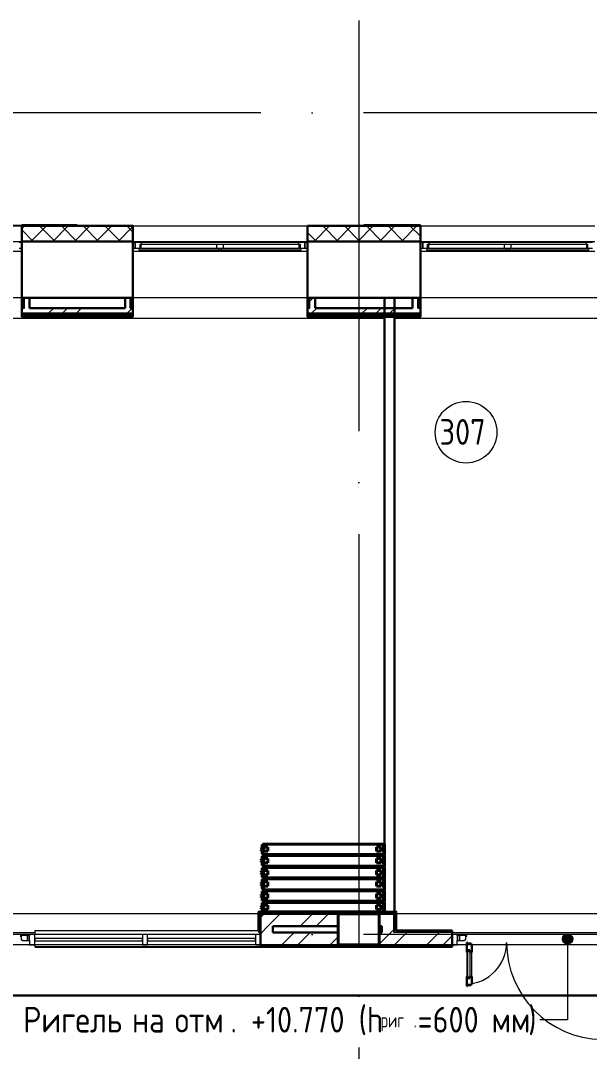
# Model space of a CAD drawing. Header units: millimetres. Extents: x -1073752 to 1436911, y -1379358 to 94781.
# Drawn here: x -1004975 to -999438, y -1123526 to -1113488 of the extents above; entities that cross this region are included whole.
import ezdxf

# ---------------------------------------------------------------- set-up
doc = ezdxf.new("R2010")
doc.units = ezdxf.units.MM
doc.linetypes.add('ADSK_Линия сетки', pattern=[25, 20, -2.5, 0, -2.5])
doc.linetypes.add('ADSK_Сверху', pattern=[450, 300, -150])
for name, color, linetype, lineweight in [('_ Окна', 7, 'Continuous', 9), ('Аннотация', 7, 'Continuous', 18), ('Витраж', 7, 'Continuous', 9), ('Двери', 252, 'Continuous', 9), ('лс', 5, 'Continuous', 30), ('Марки помещений', 7, 'Continuous', 20), ('Несущие колонны', 7, 'Continuous', 18), ('Обобщенные модели', 252, 'Continuous', 18), ('Ограждение', 252, 'Continuous', 9), ('Окна', 7, 'Continuous', 9), ('Оси', 252, 'Continuous', 9), ('Панели витража', 7, 'Continuous', 9), ('Стены внутренние', 7, 'Continuous', 18), ('Стены наружные', 7, 'Continuous', 18), ('Стены штриховка', 7, 'Continuous', 9)]:
    doc.layers.add(name, color=color, linetype=linetype, lineweight=lineweight)
doc.layers.add('Двери открывание', color=7, linetype='Continuous', lineweight=9, true_color=0xc0c0c0)
doc.layers.add('Линии', color=7, linetype='Continuous', lineweight=9, true_color=0x00a600)
doc.styles.add('GOST Common_2', font='', dxfattribs={"width": 0.9, "height": 250})
doc.styles.add('GOST Common_3', font='', dxfattribs={"height": 3.5})
doc.styles.get('GOST Common_2').set_extended_font_data('GOST type B')
doc.styles.get('GOST Common_3').set_extended_font_data('GOST 2.304 type A')

# ---------------------------------------------------------------- blocks, each defined once
blk = doc.blocks.new('3 этаж')
at = {"layer": 'Аннотация', "lineweight": 9, "true_color": 0x636466}
h = blk.add_hatch(color=251, dxfattribs=at)
edge = h.paths.add_edge_path()
edge.add_arc((302000, -9207), 50, 0, 360)
at = {"layer": '_ Окна', "color": 251, "true_color": 0x636466}
for p, q in [((296686, -2423), (296661, -2423)), ((296661, -2481), (296686, -2481)), ((297791, -2423), (297766, -2423)), ((297766, -2481), (297791, -2481)), ((297791, -2481), (297791, -2423)), ((299466, -2423), (299441, -2423)), ((299441, -2423), (299441, -2481)), ((299441, -2481), (299466, -2481)), ((300591, -2423), (300566, -2423)), ((300566, -2481), (300591, -2481)), ((300591, -2481), (300591, -2423))]:
    blk.add_line(p, q, dxfattribs=at)
at = {"layer": '_ Окна', "color": 251, "lineweight": 18, "true_color": 0x636466}
for p, q in [((297850, -2423), (297791, -2423)), ((297791, -2423), (297791, -2481)), ((297791, -2481), (297829, -2481)), ((297837, -2481), (297837, -2440)), ((297837, -2440), (297849, -2440)), ((297855, -2440), (297850, -2423)), ((299381, -2423), (299377, -2440)), ((299441, -2423), (299381, -2423)), ((299383, -2440), (299395, -2440)), ((299395, -2440), (299395, -2481)), ((299403, -2481), (299441, -2481)), ((299441, -2481), (299441, -2423)), ((300650, -2423), (300591, -2423)), ((300591, -2423), (300591, -2481)), ((300591, -2481), (300629, -2481)), ((300637, -2481), (300637, -2440)), ((300637, -2440), (300649, -2440)), ((300655, -2440), (300650, -2423)), ((302181, -2423), (302177, -2440)), ((302241, -2423), (302181, -2423)), ((302183, -2440), (302195, -2440)), ((302195, -2440), (302195, -2481)), ((302203, -2481), (302241, -2481))]:
    blk.add_line(p, q, dxfattribs=at)
at = {"layer": 'Аннотация', "color": 251, "lineweight": 9, "true_color": 0x636466}
for p, q in [((302000, -9207), (302000, -9993)), ((301735, -9993), (301728, -9993)), ((302000, -9993), (301735, -9993))]:
    blk.add_line(p, q, dxfattribs=at)
blk.add_circle((302000, -9207), 50, dxfattribs=at)
at = {"layer": 'Витраж', "color": 251, "lineweight": 18, "true_color": 0x636466, "extrusion": (0, 0, -1)}
for p, q in [((296811, -9163), (296761, -9163)), ((296761, -9163), (296761, -9173)), ((296761, -9223), (296761, -9263)), ((296811, -9263), (296811, -9163)), ((297911, -9163), (297861, -9163)), ((297861, -9163), (297861, -9263)), ((297911, -9263), (297911, -9163)), ((299011, -9163), (298961, -9163)), ((298961, -9163), (298961, -9263)), ((299011, -9263), (299011, -9163)), ((296761, -9263), (296811, -9263)), ((297861, -9263), (297911, -9263)), ((298961, -9263), (299011, -9263))]:
    blk.add_line(p, q, dxfattribs=at)
at = {"layer": 'Витраж', "color": 251, "true_color": 0x636466}
for p, q in [((297861, -9163), (296811, -9163)), ((298961, -9163), (297911, -9163)), ((297861, -9263), (296811, -9263)), ((298961, -9263), (297911, -9263))]:
    blk.add_line(p, q, dxfattribs=at)
at = {"layer": 'Витраж', "color": 251, "lineweight": 18, "true_color": 0x636466}
for p, q in [((300926, -9163), (300876, -9163)), ((300876, -9163), (300876, -9263)), ((300926, -9173), (300926, -9163)), ((300926, -9263), (300926, -9223)), ((300876, -9263), (300926, -9263))]:
    blk.add_line(p, q, dxfattribs=at)
at = {"layer": 'Двери', "color": 251, "true_color": 0x636466}
for p, q in [((296741, -9173), (296669, -9173)), ((296669, -9181), (296678, -9181)), ((296678, -9181), (296678, -9215)), ((296678, -9215), (296692, -9215)), ((296692, -9215), (296692, -9223)), ((296692, -9223), (296741, -9223)), ((296761, -9173), (296741, -9173)), ((296741, -9173), (296741, -9223)), ((296741, -9223), (296741, -9173)), ((296741, -9223), (296761, -9223)), ((296761, -9223), (296761, -9173)), ((300926, -9173), (300926, -9223)), ((300946, -9173), (300926, -9173)), ((300926, -9223), (300946, -9223)), ((300946, -9223), (300946, -9173)), ((301018, -9173), (300946, -9173)), ((300946, -9173), (300946, -9223)), ((300946, -9223), (300995, -9223)), ((300995, -9223), (300995, -9215)), ((300995, -9215), (301009, -9215)), ((301009, -9215), (301009, -9181)), ((301009, -9181), (301018, -9181)), ((301018, -9181), (301018, -9173)), ((301027, -9317), (301048, -9317)), ((301027, -9589), (301027, -9317)), ((301048, -9317), (301048, -9589)), ((301018, -9335), (301018, -9571)), ((301068, -9571), (301068, -9335)), ((301048, -9589), (301027, -9589))]:
    blk.add_line(p, q, dxfattribs=at)
at = {"layer": 'Двери', "color": 251, "lineweight": 30, "true_color": 0x636466}
for p, q in [((301026, -9241), (301018, -9241)), ((301018, -9241), (301018, -9335)), ((301026, -9250), (301026, -9241)), ((301060, -9250), (301026, -9250)), ((301027, -9317), (301027, -9335)), ((301048, -9317), (301027, -9317)), ((301048, -9335), (301048, -9317)), ((301060, -9259), (301060, -9250)), ((301068, -9259), (301060, -9259)), ((301068, -9335), (301068, -9259)), ((301027, -9335), (301018, -9335)), ((301068, -9335), (301048, -9335)), ((301018, -9571), (301018, -9665)), ((301027, -9571), (301018, -9571)), ((301027, -9589), (301027, -9571)), ((301048, -9589), (301027, -9589)), ((301048, -9571), (301048, -9589)), ((301068, -9571), (301048, -9571)), ((301068, -9647), (301068, -9571)), ((301018, -9665), (301026, -9665)), ((301026, -9665), (301026, -9656)), ((301026, -9656), (301060, -9656)), ((301060, -9656), (301060, -9647)), ((301060, -9647), (301068, -9647))]:
    blk.add_line(p, q, dxfattribs=at)
at = {"layer": 'Двери открывание', "color": 251, "true_color": 0x636466}
for centre, radius, start, end in [((301000, -9241), 406, 272.541, 0), ((302352, -9241), 946, 180, 268.9097)]:
    blk.add_arc(centre, radius, start, end, dxfattribs=at)
at = {"layer": 'Линии', "color": 251, "linetype": 'ADSK_Сверху', "ltscale": 200, "true_color": 0x636466}
for p, q in [((305351, -8963), (294531, -8963)), ((305351, -9263), (294531, -9263))]:
    blk.add_line(p, q, dxfattribs=at)
at = {"layer": 'Марки помещений', "color": 251, "true_color": 0x636466}
blk.add_circle((301011, -4272), 300, dxfattribs=at)
at = {"layer": 'Несущие колонны', "color": 251, "lineweight": 40, "true_color": 0x636466}
for p, q in [((299766, -8963), (300166, -8963)), ((299766, -9263), (299766, -8963)), ((300166, -8963), (299766, -8963)), ((299766, -8963), (299766, -9143)), ((300166, -8963), (300166, -9263)), ((300166, -9143), (300166, -8963)), ((300166, -9263), (299766, -9263)), ((299766, -9263), (300166, -9263))]:
    blk.add_line(p, q, dxfattribs=at)
at = {"layer": 'Несущие колонны', "color": 251, "true_color": 0x636466}
for p, q in [((299766, -9143), (299766, -9263)), ((300166, -9263), (300166, -9143))]:
    blk.add_line(p, q, dxfattribs=at)
at = {"layer": 'Обобщенные модели', "color": 251, "lineweight": 40, "true_color": 0x636466}
for p, q in [((299027, -8318), (299016, -8318)), ((299016, -8318), (299016, -8324)), ((299016, -8324), (299022, -8324)), ((299022, -8324), (299022, -8342)), ((299027, -8289), (299027, -8318)), ((299039, -8289), (299027, -8289)), ((300216, -8283), (299033, -8283)), ((299033, -8283), (299033, -8383)), ((299033, -8371), (299033, -8295)), ((299033, -8295), (299039, -8295)), ((299039, -8295), (299039, -8289)), ((299039, -8313), (299039, -8353)), ((299080, -8313), (299039, -8313)), ((299080, -8353), (299080, -8313)), ((300140, -8313), (300140, -8353)), ((300181, -8313), (300140, -8313)), ((300181, -8353), (300181, -8313)), ((300216, -8313), (300192, -8313)), ((300192, -8313), (300192, -8353)), ((300216, -8383), (300216, -8283)), ((300216, -8353), (300216, -8313)), ((299022, -8342), (299016, -8342)), ((299016, -8342), (299016, -8348)), ((299016, -8348), (299027, -8348)), ((299027, -8429), (299016, -8429)), ((299016, -8429), (299016, -8435)), ((299027, -8348), (299027, -8377)), ((299027, -8377), (299039, -8377)), ((299027, -8400), (299027, -8429)), ((299039, -8400), (299027, -8400)), ((299039, -8371), (299033, -8371)), ((299033, -8383), (300216, -8383)), ((300216, -8394), (299033, -8394)), ((299033, -8394), (299033, -8499)), ((299033, -8482), (299033, -8406)), ((299033, -8406), (299039, -8406)), ((299039, -8353), (299080, -8353)), ((299039, -8377), (299039, -8371)), ((299039, -8406), (299039, -8400)), ((299039, -8424), (299039, -8464)), ((299080, -8424), (299039, -8424)), ((299080, -8464), (299080, -8424)), ((300140, -8353), (300181, -8353)), ((300140, -8424), (300140, -8464)), ((300181, -8424), (300140, -8424)), ((300181, -8464), (300181, -8424)), ((300192, -8353), (300216, -8353)), ((300216, -8424), (300192, -8424)), ((300192, -8424), (300192, -8464)), ((300216, -8499), (300216, -8394)), ((300216, -8464), (300216, -8424)), ((299016, -8435), (299022, -8435)), ((299022, -8453), (299016, -8453)), ((299016, -8453), (299016, -8459)), ((299016, -8459), (299027, -8459)), ((299022, -8435), (299022, -8453)), ((299027, -8459), (299027, -8488)), ((299027, -8488), (299039, -8488)), ((299027, -8517), (299027, -8546)), ((299039, -8517), (299027, -8517)), ((299039, -8482), (299033, -8482)), ((299033, -8499), (300216, -8499)), ((300216, -8511), (299033, -8511)), ((299033, -8511), (299033, -8610)), ((299033, -8599), (299033, -8523)), ((299033, -8523), (299039, -8523)), ((299039, -8464), (299080, -8464)), ((299039, -8488), (299039, -8482)), ((299039, -8523), (299039, -8517)), ((300140, -8464), (300181, -8464)), ((300192, -8464), (300216, -8464)), ((300216, -8610), (300216, -8511)), ((299027, -8546), (299016, -8546)), ((299016, -8546), (299016, -8552)), ((299016, -8552), (299022, -8552)), ((299022, -8570), (299016, -8570)), ((299016, -8570), (299016, -8575)), ((299016, -8575), (299027, -8575)), ((299022, -8552), (299022, -8570)), ((299027, -8575), (299027, -8605)), ((299027, -8605), (299039, -8605)), ((299027, -8628), (299027, -8657)), ((299039, -8628), (299027, -8628)), ((299039, -8599), (299033, -8599)), ((299033, -8610), (300216, -8610)), ((300216, -8622), (299033, -8622)), ((299033, -8622), (299033, -8727)), ((299039, -8540), (299039, -8581)), ((299080, -8540), (299039, -8540)), ((299039, -8581), (299080, -8581)), ((299039, -8605), (299039, -8599)), ((299039, -8634), (299039, -8628)), ((299080, -8581), (299080, -8540)), ((300140, -8540), (300140, -8581)), ((300181, -8540), (300140, -8540)), ((300140, -8581), (300181, -8581)), ((300181, -8581), (300181, -8540)), ((300216, -8540), (300192, -8540)), ((300192, -8540), (300192, -8581)), ((300192, -8581), (300216, -8581)), ((300216, -8581), (300216, -8540)), ((300216, -8727), (300216, -8622)), ((299027, -8657), (299016, -8657)), ((299016, -8657), (299016, -8663)), ((299016, -8663), (299022, -8663)), ((299022, -8681), (299016, -8681)), ((299016, -8681), (299016, -8686)), ((299016, -8686), (299027, -8686)), ((299022, -8663), (299022, -8681)), ((299027, -8686), (299027, -8716)), ((299027, -8716), (299039, -8716)), ((299033, -8710), (299033, -8634)), ((299033, -8634), (299039, -8634)), ((299039, -8710), (299033, -8710)), ((299033, -8727), (300216, -8727)), ((299039, -8651), (299039, -8692)), ((299080, -8651), (299039, -8651)), ((299039, -8692), (299080, -8692)), ((299039, -8716), (299039, -8710)), ((299080, -8692), (299080, -8651)), ((300140, -8651), (300140, -8692)), ((300181, -8651), (300140, -8651)), ((300140, -8692), (300181, -8692)), ((300181, -8692), (300181, -8651)), ((300216, -8651), (300192, -8651)), ((300192, -8651), (300192, -8692)), ((300192, -8692), (300216, -8692)), ((300216, -8692), (300216, -8651)), ((299027, -8774), (299016, -8774)), ((299016, -8774), (299016, -8780)), ((299016, -8780), (299022, -8780)), ((299022, -8797), (299016, -8797)), ((299016, -8797), (299016, -8803)), ((299016, -8803), (299027, -8803)), ((299022, -8780), (299022, -8797)), ((299027, -8745), (299027, -8774)), ((299039, -8745), (299027, -8745)), ((299027, -8803), (299027, -8832)), ((299027, -8832), (299039, -8832)), ((300216, -8739), (299033, -8739)), ((299033, -8739), (299033, -8838)), ((299033, -8827), (299033, -8751)), ((299033, -8751), (299039, -8751)), ((299039, -8827), (299033, -8827)), ((299039, -8751), (299039, -8745)), ((299039, -8768), (299039, -8809)), ((299080, -8768), (299039, -8768)), ((299039, -8809), (299080, -8809)), ((299039, -8832), (299039, -8827)), ((299080, -8809), (299080, -8768)), ((300140, -8768), (300140, -8809)), ((300181, -8768), (300140, -8768)), ((300140, -8809), (300181, -8809)), ((300181, -8809), (300181, -8768)), ((300216, -8768), (300192, -8768)), ((300192, -8768), (300192, -8809)), ((300192, -8809), (300216, -8809)), ((300216, -8838), (300216, -8739)), ((300216, -8809), (300216, -8768)), ((299027, -8885), (299016, -8885)), ((299016, -8885), (299016, -8891)), ((299016, -8891), (299022, -8891)), ((299022, -8908), (299016, -8908)), ((299016, -8908), (299016, -8914)), ((299016, -8914), (299027, -8914)), ((299022, -8891), (299022, -8908)), ((299027, -8856), (299027, -8885)), ((299039, -8856), (299027, -8856)), ((299027, -8914), (299027, -8943)), ((299033, -8838), (300216, -8838)), ((300216, -8850), (299033, -8850)), ((299033, -8850), (299033, -8943)), ((299033, -8938), (299033, -8862)), ((299033, -8862), (299039, -8862)), ((299039, -8862), (299039, -8856)), ((299039, -8879), (299039, -8920)), ((299080, -8879), (299039, -8879)), ((299039, -8920), (299080, -8920)), ((299080, -8920), (299080, -8879)), ((300140, -8879), (300140, -8920)), ((300181, -8879), (300140, -8879)), ((300140, -8920), (300181, -8920)), ((300181, -8920), (300181, -8879)), ((300216, -8879), (300192, -8879)), ((300192, -8879), (300192, -8920)), ((300192, -8920), (300216, -8920)), ((300216, -8943), (300216, -8850)), ((300216, -8920), (300216, -8879)), ((299027, -8943), (299039, -8943)), ((299039, -8938), (299033, -8938)), ((299033, -8943), (300216, -8943)), ((299039, -8943), (299039, -8938))]:
    blk.add_line(p, q, dxfattribs=at)
at = {"layer": 'Ограждение', "color": 251, "true_color": 0x636466}
for p, q in [((296686, -2513), (294986, -2513)), ((299466, -2513), (297766, -2513)), ((302266, -2513), (300566, -2513)), ((296686, -2963), (294988, -2963)), ((299466, -2963), (297766, -2963)), ((302266, -2963), (300566, -2963)), ((300216, -3163), (294993, -3163)), ((296686, -3163), (294993, -3163)), ((296686, -3148), (296686, -3163)), ((297766, -3163), (297766, -3148)), ((299466, -3163), (297766, -3163)), ((299466, -3148), (299466, -3163)), ((305331, -3163), (300316, -3163)), ((300566, -3163), (300566, -3148)), ((302266, -3163), (300566, -3163)), ((298991, -8943), (298986, -8938)), ((298986, -8938), (298986, -9123)), ((299027, -8938), (298986, -8938)), ((300336, -8938), (300316, -8938)), ((300331, -8943), (300336, -8938)), ((300336, -9123), (300336, -8938)), ((296816, -9288), (296816, -9283)), ((296816, -9288), (300876, -9288)), ((300876, -9283), (300876, -9288))]:
    blk.add_line(p, q, dxfattribs=at)
at = {"layer": 'Окна', "color": 251, "true_color": 0x636466}
for p, q in [((297829, -2481), (298601, -2481)), ((297829, -2498), (297829, -2481)), ((298601, -2498), (297829, -2498)), ((297849, -2440), (298581, -2440)), ((297849, -2481), (297849, -2440)), ((299381, -2423), (297850, -2423)), ((298581, -2440), (298651, -2440)), ((298581, -2440), (298581, -2481)), ((298601, -2481), (298631, -2481)), ((298601, -2481), (298601, -2498)), ((298631, -2498), (298601, -2498)), ((298631, -2481), (299403, -2481)), ((298631, -2498), (298631, -2481)), ((299403, -2498), (298631, -2498)), ((298651, -2440), (299383, -2440)), ((298651, -2481), (298651, -2440)), ((299383, -2440), (299383, -2481)), ((299403, -2481), (299403, -2498)), ((300629, -2481), (301401, -2481)), ((300629, -2498), (300629, -2481)), ((301401, -2498), (300629, -2498)), ((300649, -2440), (301381, -2440)), ((300649, -2481), (300649, -2440)), ((302181, -2423), (300650, -2423)), ((301381, -2440), (301451, -2440)), ((301381, -2440), (301381, -2481)), ((301401, -2481), (301431, -2481)), ((301401, -2481), (301401, -2498)), ((301431, -2498), (301401, -2498)), ((301431, -2481), (302203, -2481)), ((301431, -2498), (301431, -2481)), ((302203, -2498), (301431, -2498)), ((301451, -2440), (302183, -2440)), ((301451, -2481), (301451, -2440)), ((302183, -2440), (302183, -2481)), ((302203, -2481), (302203, -2498))]:
    blk.add_line(p, q, dxfattribs=at)
at = {"layer": 'Оси', "color": 251, "linetype": 'ADSK_Линия сетки', "ltscale": 200, "true_color": 0x636466}
for p, q in [((299966, -263), (299966, -31390)), ((314013, -1163), (237074, -1163)), ((314013, -2963), (237074, -2963)), ((314013, -9163), (237074, -9163))]:
    blk.add_line(p, q, dxfattribs=at)
at = {"layer": 'Панели витража', "color": 251, "lineweight": 18, "true_color": 0x636466}
for p, q in [((297861, -9201), (296811, -9201)), ((296811, -9201), (296811, -9226)), ((296811, -9226), (297861, -9226)), ((297861, -9226), (297861, -9201)), ((298961, -9201), (297911, -9201)), ((297911, -9201), (297911, -9226)), ((297911, -9226), (298961, -9226)), ((298961, -9226), (298961, -9201))]:
    blk.add_line(p, q, dxfattribs=at)
at = {"layer": 'Стены внутренние', "color": 251, "true_color": 0x636466}
for p, q in [((294986, -2261), (296686, -2261)), ((297766, -2261), (299466, -2261)), ((300566, -2261), (302266, -2261)), ((294986, -2413), (296686, -2413)), ((297766, -2413), (299466, -2413)), ((300566, -2413), (302266, -2413))]:
    blk.add_line(p, q, dxfattribs=at)
at = {"layer": 'Стены внутренние', "color": 251, "lineweight": 30, "true_color": 0x636466}
for p, q in [((296686, -2261), (296686, -2963)), ((297766, -2261), (297226, -2261)), ((297766, -2963), (297766, -2261)), ((299466, -2261), (299466, -2963)), ((300566, -2261), (299466, -2261)), ((300566, -2963), (300566, -2261)), ((297766, -2413), (296686, -2413)), ((300566, -2413), (299466, -2413)), ((296761, -2963), (297691, -2963)), ((299541, -2963), (300491, -2963))]:
    blk.add_line(p, q, dxfattribs=at)
at = {"layer": 'Стены внутренние', "color": 251, "linetype": 'Continuous', "lineweight": 9, "true_color": 0x636466}
for p, q in [((296686, -2299), (296688, -2299)), ((296688, -2289), (296713, -2263)), ((296796, -2413), (296688, -2305)), ((296707, -2263), (296706, -2261)), ((296775, -2413), (296925, -2263)), ((297009, -2413), (296859, -2263)), ((296987, -2413), (297137, -2263)), ((297221, -2413), (297071, -2263)), ((297176, -2263), (297175, -2261)), ((297199, -2413), (297349, -2263)), ((297433, -2413), (297283, -2263)), ((297411, -2413), (297561, -2263)), ((297645, -2413), (297495, -2263)), ((297624, -2413), (297764, -2273)), ((297680, -2261), (297679, -2263)), ((297764, -2320), (297707, -2263)), ((297763, -2263), (297762, -2261)), ((297766, -2268), (297764, -2265)), ((299468, -2266), (299471, -2263)), ((299533, -2413), (299683, -2263)), ((299766, -2413), (299616, -2263)), ((299745, -2413), (299895, -2263)), ((299978, -2413), (299828, -2263)), ((299957, -2413), (300107, -2263)), ((300191, -2413), (300041, -2263)), ((300169, -2413), (300319, -2263)), ((300403, -2413), (300253, -2263)), ((300381, -2413), (300531, -2263)), ((300566, -2364), (300465, -2263)), ((300496, -2261), (300494, -2263)), ((299554, -2413), (299468, -2327))]:
    blk.add_line(p, q, dxfattribs=at)
at = {"layer": 'Стены наружные', "color": 251, "true_color": 0x636466}
for p, q in [((294986, -2256), (296686, -2256)), ((297226, -2256), (297766, -2256)), ((297766, -2256), (297766, -2261)), ((296811, -9123), (296811, -9163)), ((296811, -9123), (298991, -9123)), ((295211, -9143), (296811, -9143)), ((299766, -9263), (299766, -9143)), ((300166, -9143), (300166, -9263)), ((300876, -9143), (302476, -9143)), ((296761, -9263), (296669, -9263)), ((296811, -9263), (296811, -9283)), ((299011, -9283), (296811, -9283)), ((301018, -9263), (300926, -9263)), ((302284, -9263), (301068, -9263))]:
    blk.add_line(p, q, dxfattribs=at)
at = {"layer": 'Стены наружные', "color": 251, "lineweight": 30, "true_color": 0x636466}
for p, q in [((297226, -2256), (296686, -2256)), ((296686, -2256), (296686, -2261)), ((296686, -2261), (297226, -2261)), ((297226, -2261), (297226, -2256)), ((300566, -2256), (300016, -2256)), ((300016, -2256), (300016, -2261)), ((300566, -2261), (300566, -2256)), ((296686, -2963), (296686, -3148)), ((296761, -2963), (296686, -2963)), ((296761, -3063), (296761, -2963)), ((297691, -2963), (297691, -3063)), ((297766, -2963), (297691, -2963)), ((297766, -3148), (297766, -2963)), ((299466, -2963), (299466, -3148)), ((299541, -2963), (299466, -2963)), ((299541, -3063), (299541, -2963)), ((300216, -2963), (300216, -8948)), ((300316, -8948), (300316, -2963)), ((300491, -2963), (300491, -3063)), ((300566, -2963), (300491, -2963)), ((300566, -3148), (300566, -2963)), ((297691, -3063), (296761, -3063)), ((300491, -3063), (299541, -3063)), ((296686, -3148), (297766, -3148)), ((299466, -3148), (300566, -3148)), ((300331, -8943), (298991, -8943)), ((298991, -8943), (298991, -9128)), ((300326, -8948), (298996, -8948)), ((298996, -9143), (298996, -8948)), ((299011, -8963), (300311, -8963)), ((299011, -9283), (299011, -8963)), ((299766, -9083), (299766, -8963)), ((300166, -8963), (300166, -9083)), ((300311, -9143), (300311, -8963)), ((300326, -9128), (300326, -8948)), ((300331, -9123), (300331, -8943)), ((298991, -9128), (298996, -9128)), ((299131, -9083), (299766, -9083)), ((299131, -9143), (299131, -9083)), ((300166, -9083), (300191, -9083)), ((300191, -9083), (300191, -9143)), ((300876, -9123), (300331, -9123)), ((300876, -9283), (300876, -9123)), ((298996, -9143), (299011, -9143)), ((299766, -9143), (299131, -9143)), ((300191, -9143), (300166, -9143)), ((299011, -9283), (300876, -9283)), ((300166, -9263), (299766, -9263))]:
    blk.add_line(p, q, dxfattribs=at)
at = {"layer": 'Стены наружные', "color": 251, "linetype": 'Continuous', "lineweight": 9, "true_color": 0x636466}
for p, q in [((296706, -2261), (296706, -2261)), ((297175, -2261), (297172, -2256)), ((300498, -2256), (300496, -2261)), ((299491, -2994), (299522, -2963)), ((296947, -3113), (296997, -3063)), ((297082, -3113), (297132, -3063)), ((297217, -3113), (297267, -3063)), ((297710, -3113), (297760, -3063)), ((299507, -3113), (299557, -3063)), ((300000, -3113), (300050, -3063)), ((300135, -3113), (300185, -3063)), ((300270, -3113), (300320, -3063)), ((296686, -3138), (296699, -3126)), ((296699, -3126), (296711, -3113)), ((296747, -3148), (296752, -3143)), ((296818, -3148), (296823, -3143)), ((296889, -3148), (296894, -3143)), ((296894, -3143), (296899, -3138)), ((296899, -3138), (296911, -3126)), ((296911, -3126), (296924, -3113)), ((296959, -3148), (296964, -3143)), ((297030, -3148), (297035, -3143)), ((297101, -3148), (297106, -3143)), ((297111, -3138), (297123, -3126)), ((297123, -3126), (297136, -3113)), ((297171, -3148), (297176, -3143)), ((297242, -3148), (297247, -3143)), ((297313, -3148), (297318, -3143)), ((297318, -3143), (297323, -3138)), ((297323, -3138), (297335, -3126)), ((297335, -3126), (297348, -3113)), ((297384, -3148), (297389, -3143)), ((297454, -3148), (297459, -3143)), ((297525, -3148), (297530, -3143)), ((297535, -3138), (297548, -3126)), ((297548, -3126), (297560, -3113)), ((297596, -3148), (297601, -3143)), ((297666, -3148), (297671, -3143)), ((297737, -3148), (297742, -3143)), ((297742, -3143), (297747, -3138)), ((297747, -3138), (297760, -3126)), ((297760, -3126), (297766, -3120)), ((299466, -3117), (299469, -3113)), ((299505, -3148), (299510, -3143)), ((299576, -3148), (299581, -3143)), ((299646, -3148), (299651, -3143)), ((299656, -3138), (299669, -3126)), ((299669, -3126), (299681, -3113)), ((299717, -3148), (299722, -3143)), ((299788, -3148), (299793, -3143)), ((299858, -3148), (299863, -3143)), ((299863, -3143), (299868, -3138)), ((299868, -3138), (299881, -3126)), ((299881, -3126), (299893, -3113)), ((299929, -3148), (299934, -3143)), ((300000, -3148), (300005, -3143)), ((300071, -3148), (300076, -3143)), ((300081, -3138), (300093, -3126)), ((300093, -3126), (300106, -3113)), ((300141, -3148), (300146, -3143)), ((300212, -3148), (300217, -3143)), ((300283, -3148), (300288, -3143)), ((300288, -3143), (300293, -3138)), ((300293, -3138), (300305, -3126)), ((300305, -3126), (300318, -3113)), ((300353, -3148), (300358, -3143)), ((300424, -3148), (300429, -3143)), ((300495, -3148), (300500, -3143)), ((300505, -3138), (300517, -3126)), ((300517, -3126), (300530, -3113)), ((300566, -3148), (300566, -3148)), ((298991, -8966), (298996, -8961)), ((298991, -9037), (298996, -9032)), ((299008, -8948), (299013, -8943)), ((299011, -8997), (299044, -8963)), ((299079, -8948), (299084, -8943)), ((299082, -9083), (299202, -8963)), ((299135, -8963), (299150, -8948)), ((299150, -8948), (299155, -8943)), ((299220, -8948), (299225, -8943)), ((299291, -8948), (299296, -8943)), ((299362, -8948), (299367, -8943)), ((299396, -9083), (299516, -8963)), ((299432, -8948), (299437, -8943)), ((299503, -8948), (299508, -8943)), ((299553, -9083), (299673, -8963)), ((299559, -8963), (299574, -8948)), ((299574, -8948), (299579, -8943)), ((299645, -8948), (299650, -8943)), ((299715, -8948), (299720, -8943)), ((299786, -8948), (299791, -8943)), ((299857, -8948), (299862, -8943)), ((299927, -8948), (299932, -8943)), ((299983, -8963), (299998, -8948)), ((299998, -8948), (300003, -8943)), ((300069, -8948), (300074, -8943)), ((300140, -8948), (300145, -8943)), ((300210, -8948), (300215, -8943)), ((300281, -8948), (300286, -8943)), ((300326, -8974), (300331, -8969)), ((298991, -9107), (298996, -9102)), ((298996, -9102), (299011, -9087)), ((299022, -9143), (299082, -9083)), ((300279, -9143), (300311, -9111)), ((300311, -9060), (300326, -9045)), ((300326, -9045), (300331, -9040)), ((300326, -9116), (300331, -9111)), ((300384, -9128), (300389, -9123)), ((300455, -9128), (300460, -9123)), ((300525, -9128), (300530, -9123)), ((300596, -9128), (300601, -9123)), ((300652, -9143), (300667, -9128)), ((300667, -9128), (300672, -9123)), ((300737, -9128), (300742, -9123)), ((300808, -9128), (300813, -9123)), ((299011, -9154), (299022, -9143)), ((299216, -9263), (299336, -9143)), ((299373, -9263), (299493, -9143)), ((299687, -9263), (299766, -9185)), ((300166, -9257), (300279, -9143)), ((300316, -9263), (300436, -9143)), ((300630, -9263), (300750, -9143)), ((300787, -9263), (300876, -9175)), ((299027, -9283), (299032, -9278)), ((299097, -9283), (299102, -9278)), ((299168, -9283), (299173, -9278)), ((299239, -9283), (299244, -9278)), ((299244, -9278), (299259, -9263)), ((299310, -9283), (299315, -9278)), ((299380, -9283), (299385, -9278)), ((299451, -9283), (299456, -9278)), ((299522, -9283), (299527, -9278)), ((299592, -9283), (299597, -9278)), ((299663, -9283), (299668, -9278)), ((299668, -9278), (299683, -9263)), ((299734, -9283), (299739, -9278)), ((299805, -9283), (299810, -9278)), ((299875, -9283), (299880, -9278)), ((299946, -9283), (299951, -9278)), ((300017, -9283), (300022, -9278)), ((300087, -9283), (300092, -9278)), ((300092, -9278), (300107, -9263)), ((300158, -9283), (300163, -9278)), ((300229, -9283), (300234, -9278)), ((300300, -9283), (300305, -9278)), ((300370, -9283), (300375, -9278)), ((300441, -9283), (300446, -9278)), ((300512, -9283), (300517, -9278)), ((300517, -9278), (300532, -9263)), ((300582, -9283), (300587, -9278)), ((300653, -9283), (300658, -9278)), ((300724, -9283), (300729, -9278)), ((300795, -9283), (300800, -9278)), ((300865, -9283), (300870, -9278))]:
    blk.add_line(p, q, dxfattribs=at)
at = {"layer": 'Стены штриховка', "color": 251, "true_color": 0x636466}
for p, q in [((297764, -2263), (296688, -2263)), ((296688, -2263), (296688, -2337)), ((297764, -2337), (297764, -2263)), ((300564, -2263), (299468, -2263)), ((299468, -2263), (299468, -2337)), ((300564, -2337), (300564, -2263)), ((296686, -2337), (296688, -2337)), ((297764, -2337), (297766, -2337)), ((299466, -2337), (299468, -2337)), ((300564, -2337), (300566, -2337)), ((296698, -3063), (296698, -2963)), ((296711, -3063), (296711, -2963)), ((297741, -3063), (297741, -2963)), ((297753, -3063), (297753, -2963)), ((299478, -3063), (299478, -2963)), ((299491, -3063), (299491, -2963)), ((300541, -3063), (300541, -2963)), ((300553, -3063), (300553, -2963)), ((296686, -3063), (296711, -3063)), ((297741, -3063), (297766, -3063)), ((299466, -3063), (299491, -3063)), ((300541, -3063), (300566, -3063)), ((297766, -3113), (296686, -3113)), ((297766, -3126), (296686, -3126)), ((297766, -3138), (296686, -3138)), ((296686, -3143), (297766, -3143)), ((300566, -3113), (299466, -3113)), ((300566, -3126), (299466, -3126)), ((300566, -3138), (299466, -3138)), ((299466, -3143), (300566, -3143)), ((300876, -9128), (300326, -9128)), ((300876, -9143), (300311, -9143)), ((299011, -9263), (299766, -9263)), ((299011, -9278), (300876, -9278)), ((300166, -9263), (300876, -9263))]:
    blk.add_line(p, q, dxfattribs=at)
at = {"layer": 'Аннотация', "color": 251, "true_color": 0x636466, "width": 0.9}
for s, height, style, p in [('Ригель', 250, 'GOST Common_2', (296699, -10118)), ('. +10.770 (h', 250, 'GOST Common_2', (298717, -10118)), ('=600', 250, 'GOST Common_2', (300539, -10118)), (')', 250, 'GOST Common_2', (301617, -10118)), ('на', 250, 'GOST Common_2', (297759, -10118)), ('отм', 250, 'GOST Common_2', (298176, -10118)), ('риг', 138.8, 'GOST Common_3', (300180, -10068)), ('мм', 250, 'GOST Common_2', (301259, -10118)), ('.', 139, 'GOST Common_3', (300501, -10068))]:
    blk.add_text(s, height=height, dxfattribs=dict(at, style=style)).set_placement(p)
at = {"layer": 'Марки помещений', "color": 251, "true_color": 0x636466, "style": 'GOST Common_2', "width": 0.9}
blk.add_text('307', height=250, dxfattribs=at).set_placement((300753, -4394))

msp = doc.modelspace()

# ---------------------------------------------------------------- linework, layer by layer
at = {"layer": 'лс', "color": 5}
msp.add_line((-1008892.8, -1122981.6), (-995584, -1122981.6), dxfattribs=at)

# ---------------------------------------------------------------- block references
msp.add_blockref('3 этаж', (-1301649.5, -1113224.3))

doc.saveas('drawing.dxf')
